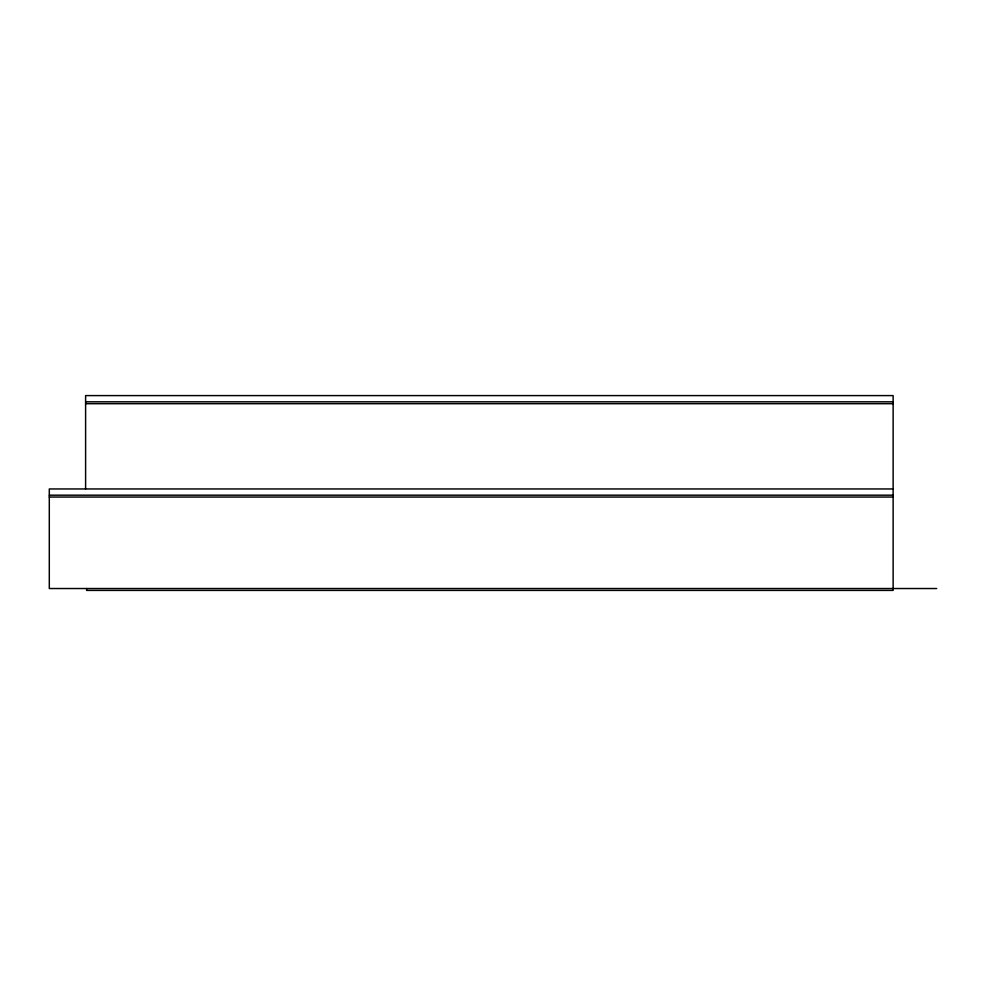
<?xml version="1.0" encoding="UTF-8"?>
<svg xmlns="http://www.w3.org/2000/svg" width="986" height="986" viewBox="0 0 986 986"><rect width="100%" height="100%" fill="white"/><g stroke="black" fill="none" stroke-linecap="round" stroke-linejoin="round"><path stroke-width="1.48" d="M85.609 401.82L893.131 401.82M85.609 403.693L893.131 403.693M893.131 488.957L49.3 488.957L49.3 588.531L936.7 588.531M49.3 495.182L893.131 495.182M49.3 497.043L893.131 497.043M86.645 588.531L86.645 590.404L893.131 590.404L893.131 395.596L85.609 395.596L85.609 488.957"/></g></svg>
